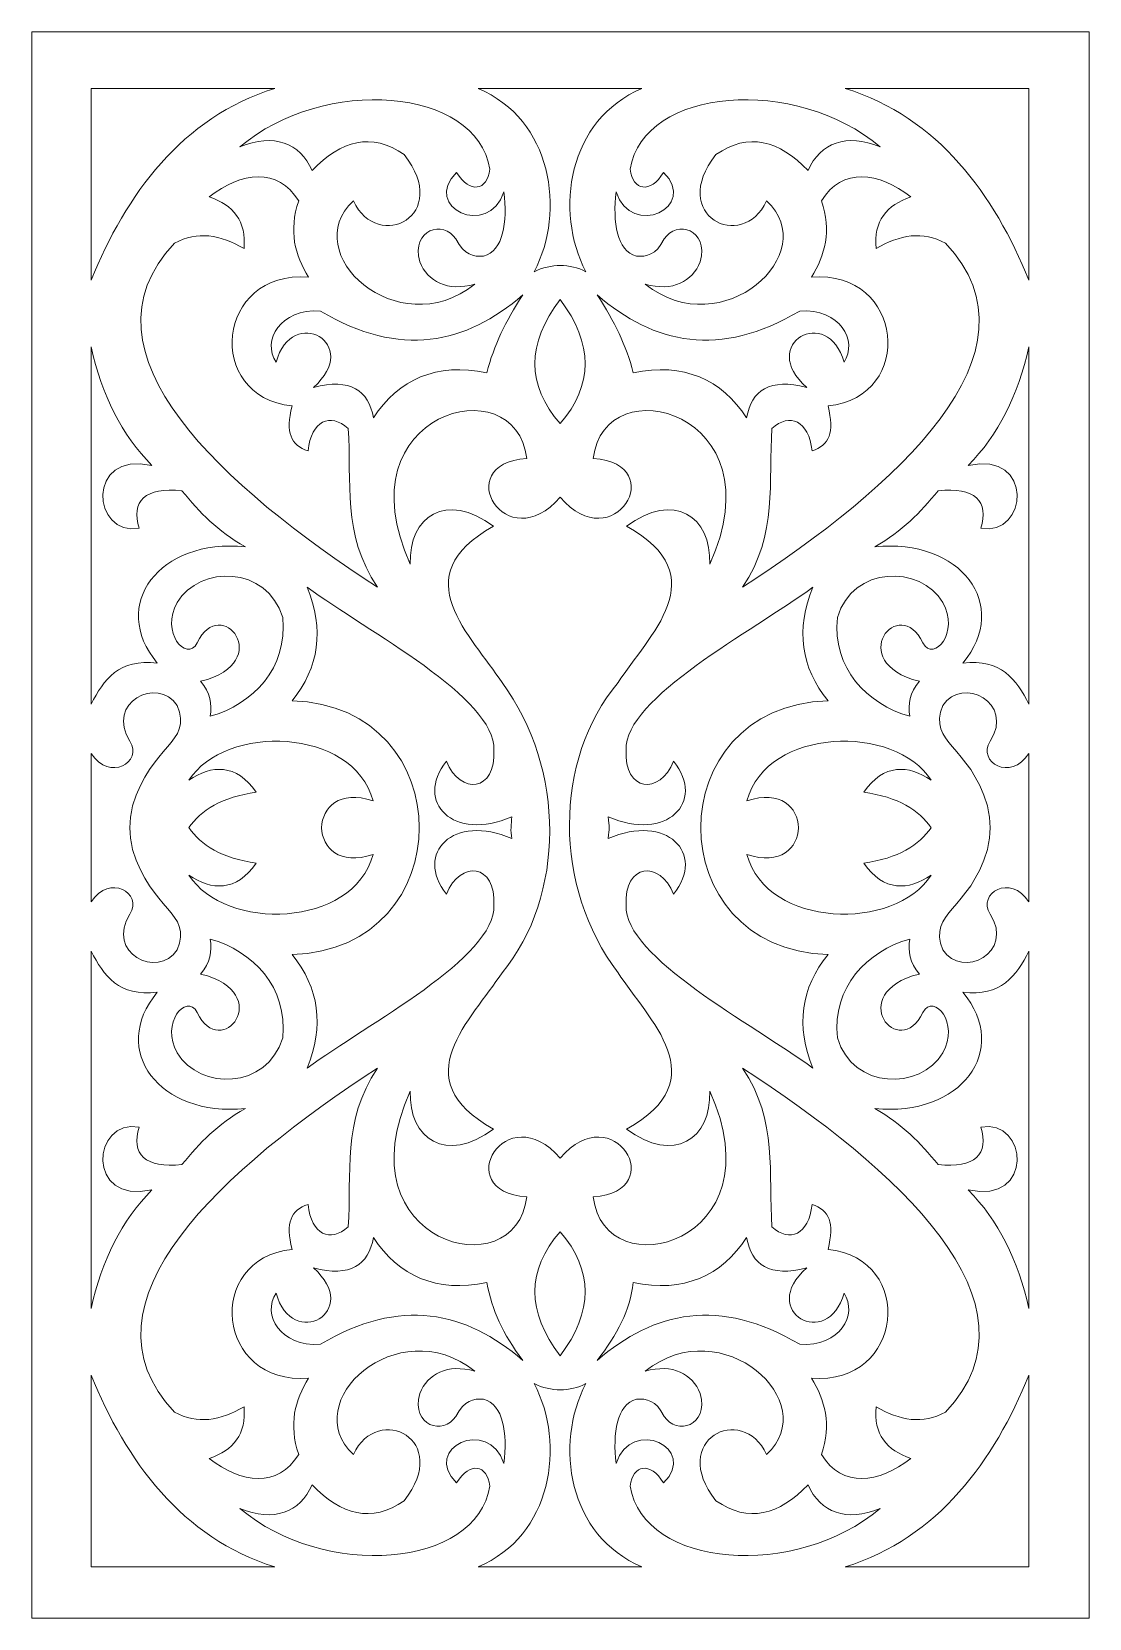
# Model space of a CAD drawing. Header units: centimetres. Extents: x -70 to 71, y -43 to 42.
# Drawn here: x 9.94 to 39.94, y -3.28 to 41.72 of the extents above; entities that cross this region are included whole.
import ezdxf

# ---------------------------------------------------------------- set-up
doc = ezdxf.new("R2010")
doc.units = ezdxf.units.CM
doc.header["$MEASUREMENT"] = 0
doc.layers.add('layer 1', color=7, linetype='Continuous')

msp = doc.modelspace()

# ---------------------------------------------------------------- linework, layer by layer
at = {"layer": 'layer 1', "color": 250, "lineweight": 9}
msp.add_lwpolyline([(9.94206, -3.27528), (39.94206, -3.27528), (39.94206, 41.72472), (9.94206, 41.72472), (9.94206, -3.27528)], close=True, dxfattribs=at)
at = {"layer": 'layer 1', "color": 230, "lineweight": 9}
for points, knots in [([(11.62967, 34.67481), (11.62967, 34.67481), (11.62878, 40.11337), (11.62878, 40.11337), (11.62878, 40.11337), (11.62878, 40.11337), (16.8367, 40.11817), (16.8367, 40.11817), (16.8367, 40.11817), (14.20172, 39.29525), (12.60736, 37.10169), (11.62967, 34.67481)], [0, 0, 0, 0, 0.25, 0.25, 0.25, 0.25, 0.5, 0.5, 0.5, 0.5, 1, 1, 1, 1]), ([(22.51215, 34.56229), (20.30883, 32.82759), (17.46996, 35.46163), (19.06761, 36.92523), (19.06761, 36.92523), (19.76481, 35.44645), (21.87195, 36.5153), (20.50599, 38.23797), (20.50599, 38.23797), (19.58178, 38.88497), (18.71748, 38.64117), (17.8942, 37.78789), (17.8942, 37.78789), (17.54524, 38.58217), (16.80478, 38.84394), (15.85018, 38.46301), (15.85018, 38.46301), (18.21997, 40.4683), (22.56203, 40.16808), (22.93826, 37.8226), (22.93826, 37.8226), (22.86254, 37.20919), (22.37366, 37.12948), (21.99196, 37.72883), (21.99196, 37.72883), (20.98966, 36.763), (22.90907, 35.83783), (23.33571, 37.18498), (23.33571, 37.18498), (23.44036, 36.33), (23.32578, 35.50759), (22.75819, 35.35931), (22.75819, 35.35931), (22.47678, 35.34402), (22.21525, 35.37842), (21.97276, 35.8469), (21.97276, 35.8469), (21.6258, 36.38761), (20.69988, 36.13024), (20.94906, 35.19884), (20.94906, 35.19884), (21.18248, 34.63624), (21.72358, 34.34975), (22.51215, 34.56229)], [0, 0, 0, 0, 0.08333333, 0.08333333, 0.08333333, 0.08333333, 0.16666667, 0.16666667, 0.16666667, 0.16666667, 0.25, 0.25, 0.25, 0.25, 0.33333333, 0.33333333, 0.33333333, 0.33333333, 0.41666667, 0.41666667, 0.41666667, 0.41666667, 0.5, 0.5, 0.5, 0.5, 0.58333333, 0.58333333, 0.58333333, 0.58333333, 0.66666667, 0.66666667, 0.66666667, 0.66666667, 0.75, 0.75, 0.75, 0.75, 0.83333333, 0.83333333, 0.83333333, 0.83333333, 1, 1, 1, 1]), ([(27.25078, 40.11331), (25.16634, 39.2457), (24.7544, 36.64295), (25.66099, 34.91861), (25.66099, 34.91861), (25.20563, 35.15193), (24.67485, 35.15193), (24.19657, 34.91861), (24.19657, 34.91861), (25.10316, 36.64295), (24.69122, 39.2457), (22.60678, 40.11331), (22.60678, 40.11331), (22.60678, 40.11331), (27.25078, 40.11331), (27.25078, 40.11331)], [0, 0, 0, 0, 0.2, 0.2, 0.2, 0.2, 0.4, 0.4, 0.4, 0.4, 0.6, 0.6, 0.6, 0.6, 1, 1, 1, 1]), ([(27.34541, 34.56229), (29.54873, 32.82759), (32.3876, 35.46163), (30.78995, 36.92523), (30.78995, 36.92523), (30.09275, 35.44645), (27.98561, 36.5153), (29.35157, 38.23797), (29.35157, 38.23797), (30.27578, 38.88497), (31.14008, 38.64117), (31.96336, 37.78789), (31.96336, 37.78789), (32.31232, 38.58217), (33.05278, 38.84394), (34.00738, 38.46301), (34.00738, 38.46301), (31.63759, 40.4683), (27.29553, 40.16808), (26.9193, 37.8226), (26.9193, 37.8226), (26.99502, 37.20919), (27.4839, 37.12948), (27.8656, 37.72883), (27.8656, 37.72883), (28.8679, 36.763), (26.94849, 35.83783), (26.52185, 37.18498), (26.52185, 37.18498), (26.4172, 36.33), (26.53178, 35.50759), (27.09937, 35.35931), (27.09937, 35.35931), (27.38078, 35.34402), (27.64231, 35.37842), (27.8848, 35.8469), (27.8848, 35.8469), (28.23176, 36.38761), (29.15768, 36.13024), (28.9085, 35.19884), (28.9085, 35.19884), (28.67508, 34.63624), (28.13398, 34.34975), (27.34541, 34.56229)], [0, 0, 0, 0, 0.08333333, 0.08333333, 0.08333333, 0.08333333, 0.16666667, 0.16666667, 0.16666667, 0.16666667, 0.25, 0.25, 0.25, 0.25, 0.33333333, 0.33333333, 0.33333333, 0.33333333, 0.41666667, 0.41666667, 0.41666667, 0.41666667, 0.5, 0.5, 0.5, 0.5, 0.58333333, 0.58333333, 0.58333333, 0.58333333, 0.66666667, 0.66666667, 0.66666667, 0.66666667, 0.75, 0.75, 0.75, 0.75, 0.83333333, 0.83333333, 0.83333333, 0.83333333, 1, 1, 1, 1]), ([(38.22789, 34.67481), (38.22789, 34.67481), (38.22878, 40.11337), (38.22878, 40.11337), (38.22878, 40.11337), (38.22878, 40.11337), (33.02086, 40.11817), (33.02086, 40.11817), (33.02086, 40.11817), (35.65584, 39.29525), (37.2502, 37.10169), (38.22789, 34.67481)], [0, 0, 0, 0, 0.25, 0.25, 0.25, 0.25, 0.5, 0.5, 0.5, 0.5, 1, 1, 1, 1]), ([(19.74895, 25.97321), (15.43531, 28.77402), (11.04967, 32.6374), (13.99543, 35.72501), (13.99543, 35.72501), (14.63774, 36.08524), (15.29622, 35.9649), (15.96374, 35.57498), (15.96374, 35.57498), (16.03788, 36.35481), (15.66253, 36.80802), (14.97958, 37.03775), (14.97958, 37.03775), (15.88174, 37.7504), (16.92899, 37.88791), (17.51568, 36.92523), (17.51568, 36.92523), (17.22622, 36.07771), (17.40528, 35.38494), (17.79729, 34.76253), (17.79729, 34.76253), (15.16813, 34.9782), (14.82658, 31.37108), (17.32641, 31.11166), (17.32641, 31.11166), (17.13478, 30.34682), (17.29097, 30.00425), (17.78064, 29.83642), (17.78064, 29.83642), (17.86896, 30.69907), (18.41782, 30.92098), (18.9162, 30.47404), (18.9162, 30.47404), (19.02975, 28.97429), (18.73325, 27.47349), (19.74895, 25.97321)], [0, 0, 0, 0, 0.1, 0.1, 0.1, 0.1, 0.2, 0.2, 0.2, 0.2, 0.3, 0.3, 0.3, 0.3, 0.4, 0.4, 0.4, 0.4, 0.5, 0.5, 0.5, 0.5, 0.6, 0.6, 0.6, 0.6, 0.7, 0.7, 0.7, 0.7, 0.8, 0.8, 0.8, 0.8, 1, 1, 1, 1]), ([(30.10861, 25.97321), (34.42225, 28.77402), (38.80789, 32.6374), (35.86213, 35.72501), (35.86213, 35.72501), (35.21982, 36.08524), (34.56134, 35.9649), (33.89382, 35.57498), (33.89382, 35.57498), (33.81968, 36.35481), (34.19503, 36.80802), (34.87798, 37.03775), (34.87798, 37.03775), (33.97582, 37.7504), (32.92857, 37.88791), (32.34188, 36.92523), (32.34188, 36.92523), (32.63134, 36.07771), (32.45228, 35.38494), (32.06027, 34.76253), (32.06027, 34.76253), (34.68943, 34.9782), (35.03098, 31.37108), (32.53115, 31.11166), (32.53115, 31.11166), (32.72278, 30.34682), (32.56659, 30.00425), (32.07692, 29.83642), (32.07692, 29.83642), (31.9886, 30.69907), (31.43974, 30.92098), (30.94136, 30.47404), (30.94136, 30.47404), (30.82781, 28.97429), (31.12431, 27.47349), (30.10861, 25.97321)], [0, 0, 0, 0, 0.1, 0.1, 0.1, 0.1, 0.2, 0.2, 0.2, 0.2, 0.3, 0.3, 0.3, 0.3, 0.4, 0.4, 0.4, 0.4, 0.5, 0.5, 0.5, 0.5, 0.6, 0.6, 0.6, 0.6, 0.7, 0.7, 0.7, 0.7, 0.8, 0.8, 0.8, 0.8, 1, 1, 1, 1]), ([(23.87483, 34.26224), (23.37705, 33.48923), (23.05435, 32.84314), (22.85282, 32.04933), (22.85282, 32.04933), (21.42075, 32.35564), (20.34828, 31.85555), (19.63539, 30.7741), (19.63539, 30.7741), (19.49346, 31.55395), (18.98246, 31.90715), (17.93205, 31.63675), (17.93205, 31.63675), (19.33402, 32.86549), (17.33044, 34.00993), (16.87219, 32.34939), (16.87219, 32.34939), (16.46988, 32.97147), (16.98715, 33.87167), (18.13077, 33.80278), (18.13077, 33.80278), (20.40431, 32.45165), (22.25748, 32.86268), (23.87483, 34.26224)], [0, 0, 0, 0, 0.14285714, 0.14285714, 0.14285714, 0.14285714, 0.28571429, 0.28571429, 0.28571429, 0.28571429, 0.42857143, 0.42857143, 0.42857143, 0.42857143, 0.57142857, 0.57142857, 0.57142857, 0.57142857, 0.71428571, 0.71428571, 0.71428571, 0.71428571, 1, 1, 1, 1]), ([(25.98273, 34.26224), (26.48051, 33.48923), (26.80321, 32.84314), (27.00474, 32.04933), (27.00474, 32.04933), (28.43681, 32.35564), (29.50928, 31.85555), (30.22217, 30.7741), (30.22217, 30.7741), (30.3641, 31.55395), (30.8751, 31.90715), (31.92551, 31.63675), (31.92551, 31.63675), (30.52354, 32.86549), (32.52712, 34.00993), (32.98537, 32.34939), (32.98537, 32.34939), (33.38768, 32.97147), (32.87041, 33.87167), (31.72679, 33.80278), (31.72679, 33.80278), (29.45325, 32.45165), (27.60008, 32.86268), (25.98273, 34.26224)], [0, 0, 0, 0, 0.14285714, 0.14285714, 0.14285714, 0.14285714, 0.28571429, 0.28571429, 0.28571429, 0.28571429, 0.42857143, 0.42857143, 0.42857143, 0.42857143, 0.57142857, 0.57142857, 0.57142857, 0.57142857, 0.71428571, 0.71428571, 0.71428571, 0.71428571, 1, 1, 1, 1]), ([(24.92879, 34.13107), (25.87944, 32.87648), (25.87971, 31.70249), (24.92876, 30.60825), (24.92876, 30.60825), (23.97781, 31.70249), (23.97814, 32.8765), (24.92879, 34.13107)], [0, 0, 0, 0, 0.33333333, 0.33333333, 0.33333333, 0.33333333, 1, 1, 1, 1]), ([(11.62909, 22.65326), (11.97831, 23.35166), (12.41941, 23.94653), (13.50335, 23.81657), (13.50335, 23.81657), (12.13027, 25.47006), (13.56395, 27.35788), (16.00159, 27.11717), (16.00159, 27.11717), (15.20307, 27.56212), (14.72436, 28.08173), (14.20362, 28.70184), (14.20362, 28.70184), (13.16572, 28.827), (12.74305, 28.39876), (12.99235, 27.64227), (12.99235, 27.64227), (11.64711, 27.40166), (11.46208, 29.83329), (13.35194, 29.42385), (13.35194, 29.42385), (12.49553, 30.27712), (11.93006, 31.43054), (11.62883, 32.78394), (11.62883, 32.78394), (11.62883, 32.78394), (11.62909, 22.65326), (11.62909, 22.65326)], [0, 0, 0, 0, 0.125, 0.125, 0.125, 0.125, 0.25, 0.25, 0.25, 0.25, 0.375, 0.375, 0.375, 0.375, 0.5, 0.5, 0.5, 0.5, 0.625, 0.625, 0.625, 0.625, 0.75, 0.75, 0.75, 0.75, 1, 1, 1, 1]), ([(38.22847, 22.65326), (37.87925, 23.35166), (37.43815, 23.94653), (36.35421, 23.81657), (36.35421, 23.81657), (37.72729, 25.47006), (36.29361, 27.35788), (33.85597, 27.11717), (33.85597, 27.11717), (34.65449, 27.56212), (35.1332, 28.08173), (35.65394, 28.70184), (35.65394, 28.70184), (36.69184, 28.827), (37.11451, 28.39876), (36.86521, 27.64227), (36.86521, 27.64227), (38.21045, 27.40166), (38.39548, 29.83329), (36.50562, 29.42385), (36.50562, 29.42385), (37.36203, 30.27712), (37.9275, 31.43054), (38.22873, 32.78394), (38.22873, 32.78394), (38.22873, 32.78394), (38.22847, 22.65326), (38.22847, 22.65326)], [0, 0, 0, 0, 0.125, 0.125, 0.125, 0.125, 0.25, 0.25, 0.25, 0.25, 0.375, 0.375, 0.375, 0.375, 0.5, 0.5, 0.5, 0.5, 0.625, 0.625, 0.625, 0.625, 0.75, 0.75, 0.75, 0.75, 1, 1, 1, 1]), ([(23.28339, 23.26334), (22.42541, 24.59171), (20.47445, 26.28578), (23.04208, 27.69853), (23.04208, 27.69853), (21.69868, 28.69805), (20.63129, 27.98003), (20.6821, 26.62281), (20.6821, 26.62281), (18.70536, 30.95584), (23.68739, 32.25178), (23.98469, 29.62337), (23.98469, 29.62337), (21.77389, 29.45747), (23.41491, 26.7476), (24.92881, 28.52668), (24.92881, 28.52668), (26.44272, 26.74758), (28.08367, 29.45747), (25.87287, 29.62337), (25.87287, 29.62337), (26.17017, 32.25178), (31.1522, 30.95584), (29.17546, 26.62281), (29.17546, 26.62281), (29.22627, 27.98003), (28.15888, 28.69805), (26.81548, 27.69853), (26.81548, 27.69853), (29.38311, 26.28578), (27.43215, 24.59171), (26.57417, 23.26334), (26.57417, 23.26334), (24.73905, 21.06844), (24.73623, 17.45512), (26.57417, 15.03482), (26.57417, 15.03482), (27.43215, 13.70645), (29.38311, 12.01238), (26.81548, 10.59963), (26.81548, 10.59963), (28.15888, 9.60011), (29.22627, 10.31813), (29.17546, 11.67535), (29.17546, 11.67535), (31.1522, 7.34232), (26.17017, 6.04638), (25.87287, 8.67479), (25.87287, 8.67479), (28.08367, 8.84069), (26.44272, 11.55058), (24.92881, 9.77148), (24.92881, 9.77148), (23.41491, 11.55056), (21.77389, 8.84069), (23.98469, 8.67479), (23.98469, 8.67479), (23.68739, 6.04638), (18.70536, 7.34232), (20.6821, 11.67535), (20.6821, 11.67535), (20.63129, 10.31813), (21.69868, 9.60011), (23.04208, 10.59963), (23.04208, 10.59963), (20.47445, 12.01238), (22.42541, 13.70645), (23.28339, 15.03482), (23.28339, 15.03482), (25.07939, 17.19656), (25.0937, 20.82768), (23.28339, 23.26334)], [0, 0, 0, 0, 0.05263158, 0.05263158, 0.05263158, 0.05263158, 0.10526316, 0.10526316, 0.10526316, 0.10526316, 0.15789474, 0.15789474, 0.15789474, 0.15789474, 0.21052632, 0.21052632, 0.21052632, 0.21052632, 0.26315789, 0.26315789, 0.26315789, 0.26315789, 0.31578947, 0.31578947, 0.31578947, 0.31578947, 0.36842105, 0.36842105, 0.36842105, 0.36842105, 0.42105263, 0.42105263, 0.42105263, 0.42105263, 0.47368421, 0.47368421, 0.47368421, 0.47368421, 0.52631579, 0.52631579, 0.52631579, 0.52631579, 0.57894737, 0.57894737, 0.57894737, 0.57894737, 0.63157895, 0.63157895, 0.63157895, 0.63157895, 0.68421053, 0.68421053, 0.68421053, 0.68421053, 0.73684211, 0.73684211, 0.73684211, 0.73684211, 0.78947368, 0.78947368, 0.78947368, 0.78947368, 0.84210526, 0.84210526, 0.84210526, 0.84210526, 0.89473684, 0.89473684, 0.89473684, 0.89473684, 1, 1, 1, 1]), ([(15.00651, 22.30802), (15.05909, 22.64989), (15.00913, 22.98396), (14.73355, 23.30085), (14.73355, 23.30085), (16.9004, 23.84799), (15.29503, 25.81066), (14.63892, 24.38855), (14.63892, 24.38855), (14.32035, 23.83218), (13.58538, 24.70109), (14.07113, 25.53251), (14.07113, 25.53251), (14.7083, 26.61267), (16.62239, 26.57894), (17.06086, 25.11427), (17.06086, 25.11427), (17.21431, 23.67382), (16.21337, 22.64767), (15.00651, 22.30802)], [0, 0, 0, 0, 0.16666667, 0.16666667, 0.16666667, 0.16666667, 0.33333333, 0.33333333, 0.33333333, 0.33333333, 0.5, 0.5, 0.5, 0.5, 0.66666667, 0.66666667, 0.66666667, 0.66666667, 1, 1, 1, 1]), ([(34.85105, 22.30802), (34.79847, 22.64989), (34.84843, 22.98396), (35.12401, 23.30085), (35.12401, 23.30085), (32.95716, 23.84799), (34.56253, 25.81066), (35.21864, 24.38855), (35.21864, 24.38855), (35.53721, 23.83218), (36.27218, 24.70109), (35.78643, 25.53251), (35.78643, 25.53251), (35.14926, 26.61267), (33.23517, 26.57894), (32.7967, 25.11427), (32.7967, 25.11427), (32.64325, 23.67382), (33.64419, 22.64767), (34.85105, 22.30802)], [0, 0, 0, 0, 0.16666667, 0.16666667, 0.16666667, 0.16666667, 0.33333333, 0.33333333, 0.33333333, 0.33333333, 0.5, 0.5, 0.5, 0.5, 0.66666667, 0.66666667, 0.66666667, 0.66666667, 1, 1, 1, 1]), ([(17.32642, 22.74762), (18.09921, 23.69457), (18.24197, 24.76719), (17.75581, 25.96655), (17.75581, 25.96655), (19.47856, 24.71073), (23.10559, 22.83473), (23.0551, 21.3532), (23.0551, 21.3532), (23.11696, 20.16504), (22.10006, 20.05833), (21.70767, 21.0331), (21.70767, 21.0331), (20.78031, 19.87663), (21.90957, 18.73268), (23.56243, 19.45781), (23.56243, 19.45781), (23.54624, 19.24184), (23.51329, 19.06062), (23.56243, 18.84035), (23.56243, 18.84035), (21.90957, 19.56548), (20.78031, 18.42153), (21.70767, 17.26506), (21.70767, 17.26506), (22.10006, 18.23983), (23.11696, 18.13312), (23.0551, 16.94496), (23.0551, 16.94496), (23.10559, 15.46343), (19.47856, 13.58743), (17.75581, 12.33161), (17.75581, 12.33161), (18.24197, 13.53097), (18.09921, 14.60359), (17.32642, 15.55054), (17.32642, 15.55054), (22.13726, 15.69114), (22.13724, 22.60702), (17.32642, 22.74762)], [0, 0, 0, 0, 0.09090909, 0.09090909, 0.09090909, 0.09090909, 0.18181818, 0.18181818, 0.18181818, 0.18181818, 0.27272727, 0.27272727, 0.27272727, 0.27272727, 0.36363636, 0.36363636, 0.36363636, 0.36363636, 0.45454545, 0.45454545, 0.45454545, 0.45454545, 0.54545455, 0.54545455, 0.54545455, 0.54545455, 0.63636364, 0.63636364, 0.63636364, 0.63636364, 0.72727273, 0.72727273, 0.72727273, 0.72727273, 0.81818182, 0.81818182, 0.81818182, 0.81818182, 1, 1, 1, 1]), ([(26.29513, 19.45781), (27.94799, 18.73268), (29.07725, 19.87663), (28.14989, 21.0331), (28.14989, 21.0331), (27.7575, 20.05833), (26.7406, 20.16504), (26.80246, 21.3532), (26.80246, 21.3532), (26.75197, 22.83473), (30.379, 24.71073), (32.10175, 25.96655), (32.10175, 25.96655), (31.61559, 24.76719), (31.75835, 23.69457), (32.53114, 22.74762), (32.53114, 22.74762), (27.7203, 22.60702), (27.72029, 15.69114), (32.53114, 15.55054), (32.53114, 15.55054), (31.75835, 14.60359), (31.61559, 13.53097), (32.10175, 12.33161), (32.10175, 12.33161), (30.379, 13.58743), (26.75197, 15.46343), (26.80246, 16.94496), (26.80246, 16.94496), (26.7406, 18.13312), (27.7575, 18.23983), (28.14989, 17.26506), (28.14989, 17.26506), (29.07725, 18.42153), (27.94799, 19.56548), (26.29513, 18.84035), (26.29513, 18.84035), (26.32949, 19.14611), (26.32778, 19.15791), (26.29513, 19.45781)], [0, 0, 0, 0, 0.09090909, 0.09090909, 0.09090909, 0.09090909, 0.18181818, 0.18181818, 0.18181818, 0.18181818, 0.27272727, 0.27272727, 0.27272727, 0.27272727, 0.36363636, 0.36363636, 0.36363636, 0.36363636, 0.45454545, 0.45454545, 0.45454545, 0.45454545, 0.54545455, 0.54545455, 0.54545455, 0.54545455, 0.63636364, 0.63636364, 0.63636364, 0.63636364, 0.72727273, 0.72727273, 0.72727273, 0.72727273, 0.81818182, 0.81818182, 0.81818182, 0.81818182, 1, 1, 1, 1]), ([(11.62883, 21.25593), (12.14716, 20.44134), (13.1023, 21.0108), (12.72738, 21.60366), (12.72738, 21.60366), (12.02518, 22.68111), (13.51388, 23.46494), (14.07113, 22.61635), (14.07113, 22.61635), (14.50382, 21.52136), (13.31918, 21.51889), (12.80309, 19.76582), (12.80309, 19.76582), (12.70287, 19.30044), (12.70287, 18.99772), (12.80309, 18.53234), (12.80309, 18.53234), (13.31918, 16.77927), (14.50382, 16.7768), (14.07113, 15.68181), (14.07113, 15.68181), (13.51388, 14.83322), (12.02518, 15.61705), (12.72738, 16.6945), (12.72738, 16.6945), (13.1023, 17.28736), (12.14716, 17.85682), (11.62883, 17.04223), (11.62883, 17.04223), (11.62883, 17.04223), (11.62883, 21.25593), (11.62883, 21.25593)], [0, 0, 0, 0, 0.11111111, 0.11111111, 0.11111111, 0.11111111, 0.22222222, 0.22222222, 0.22222222, 0.22222222, 0.33333333, 0.33333333, 0.33333333, 0.33333333, 0.44444444, 0.44444444, 0.44444444, 0.44444444, 0.55555556, 0.55555556, 0.55555556, 0.55555556, 0.66666667, 0.66666667, 0.66666667, 0.66666667, 0.77777778, 0.77777778, 0.77777778, 0.77777778, 1, 1, 1, 1]), ([(37.05447, 19.76582), (36.53838, 21.51889), (35.35374, 21.52136), (35.78643, 22.61635), (35.78643, 22.61635), (36.34368, 23.46494), (37.83238, 22.68111), (37.13018, 21.60366), (37.13018, 21.60366), (36.75526, 21.0108), (37.7104, 20.44134), (38.22873, 21.25593), (38.22873, 21.25593), (38.22873, 21.25593), (38.22873, 17.04223), (38.22873, 17.04223), (38.22873, 17.04223), (37.7104, 17.85682), (36.75526, 17.28736), (37.13018, 16.6945), (37.13018, 16.6945), (37.83238, 15.61705), (36.34368, 14.83322), (35.78643, 15.68181), (35.78643, 15.68181), (35.35374, 16.7768), (36.53838, 16.77927), (37.05447, 18.53234), (37.05447, 18.53234), (37.15469, 18.99771), (37.15469, 19.30045), (37.05447, 19.76582)], [0, 0, 0, 0, 0.11111111, 0.11111111, 0.11111111, 0.11111111, 0.22222222, 0.22222222, 0.22222222, 0.22222222, 0.33333333, 0.33333333, 0.33333333, 0.33333333, 0.44444444, 0.44444444, 0.44444444, 0.44444444, 0.55555556, 0.55555556, 0.55555556, 0.55555556, 0.66666667, 0.66666667, 0.66666667, 0.66666667, 0.77777778, 0.77777778, 0.77777778, 0.77777778, 1, 1, 1, 1]), ([(14.40321, 19.14909), (14.72496, 19.64302), (15.34614, 20.01962), (16.31305, 20.15514), (16.31305, 20.15514), (15.74687, 20.97109), (15.04662, 20.93666), (14.40153, 20.4927), (14.40153, 20.4927), (15.42354, 22.09713), (19.05735, 22.00811), (19.62511, 19.91135), (19.62511, 19.91135), (18.65866, 20.22453), (18.1912, 19.71935), (18.1603, 19.14907), (18.1603, 19.14907), (18.1912, 18.57879), (18.65866, 18.07363), (19.62511, 18.38681), (19.62511, 18.38681), (19.05735, 16.29005), (15.42354, 16.20103), (14.40153, 17.80546), (14.40153, 17.80546), (15.04662, 17.3615), (15.74687, 17.32707), (16.31305, 18.14302), (16.31305, 18.14302), (15.34614, 18.27854), (14.72496, 18.65516), (14.40321, 19.14909)], [0, 0, 0, 0, 0.11111111, 0.11111111, 0.11111111, 0.11111111, 0.22222222, 0.22222222, 0.22222222, 0.22222222, 0.33333333, 0.33333333, 0.33333333, 0.33333333, 0.44444444, 0.44444444, 0.44444444, 0.44444444, 0.55555556, 0.55555556, 0.55555556, 0.55555556, 0.66666667, 0.66666667, 0.66666667, 0.66666667, 0.77777778, 0.77777778, 0.77777778, 0.77777778, 1, 1, 1, 1]), ([(31.69725, 19.14908), (31.66637, 19.71936), (31.19891, 20.22454), (30.23245, 19.91135), (30.23245, 19.91135), (30.80021, 22.00811), (34.43402, 22.09713), (35.45603, 20.4927), (35.45603, 20.4927), (34.81094, 20.93666), (34.11069, 20.97109), (33.54451, 20.15514), (33.54451, 20.15514), (34.51142, 20.01962), (35.13259, 19.643), (35.45434, 19.14907), (35.45434, 19.14907), (35.13259, 18.65514), (34.51142, 18.27854), (33.54451, 18.14302), (33.54451, 18.14302), (34.11069, 17.32707), (34.81094, 17.3615), (35.45603, 17.80546), (35.45603, 17.80546), (34.43402, 16.20103), (30.80021, 16.29005), (30.23245, 18.38681), (30.23245, 18.38681), (31.19891, 18.07362), (31.66637, 18.5788), (31.69725, 19.14908)], [0, 0, 0, 0, 0.11111111, 0.11111111, 0.11111111, 0.11111111, 0.22222222, 0.22222222, 0.22222222, 0.22222222, 0.33333333, 0.33333333, 0.33333333, 0.33333333, 0.44444444, 0.44444444, 0.44444444, 0.44444444, 0.55555556, 0.55555556, 0.55555556, 0.55555556, 0.66666667, 0.66666667, 0.66666667, 0.66666667, 0.77777778, 0.77777778, 0.77777778, 0.77777778, 1, 1, 1, 1]), ([(15.00651, 15.99014), (15.05909, 15.64827), (15.00913, 15.3142), (14.73355, 14.99731), (14.73355, 14.99731), (16.9004, 14.45017), (15.29503, 12.4875), (14.63892, 13.90961), (14.63892, 13.90961), (14.32035, 14.46598), (13.58538, 13.59707), (14.07113, 12.76565), (14.07113, 12.76565), (14.7083, 11.68549), (16.62239, 11.71922), (17.06086, 13.18389), (17.06086, 13.18389), (17.21431, 14.62434), (16.21337, 15.65049), (15.00651, 15.99014)], [0, 0, 0, 0, 0.16666667, 0.16666667, 0.16666667, 0.16666667, 0.33333333, 0.33333333, 0.33333333, 0.33333333, 0.5, 0.5, 0.5, 0.5, 0.66666667, 0.66666667, 0.66666667, 0.66666667, 1, 1, 1, 1]), ([(34.85105, 15.99014), (34.79847, 15.64827), (34.84843, 15.3142), (35.12401, 14.99731), (35.12401, 14.99731), (32.95716, 14.45017), (34.56253, 12.4875), (35.21864, 13.90961), (35.21864, 13.90961), (35.53721, 14.46598), (36.27218, 13.59707), (35.78643, 12.76565), (35.78643, 12.76565), (35.14926, 11.68549), (33.23517, 11.71922), (32.7967, 13.18389), (32.7967, 13.18389), (32.64325, 14.62434), (33.64419, 15.65049), (34.85105, 15.99014)], [0, 0, 0, 0, 0.16666667, 0.16666667, 0.16666667, 0.16666667, 0.33333333, 0.33333333, 0.33333333, 0.33333333, 0.5, 0.5, 0.5, 0.5, 0.66666667, 0.66666667, 0.66666667, 0.66666667, 1, 1, 1, 1]), ([(11.62909, 15.6449), (11.97831, 14.9465), (12.41941, 14.35163), (13.50335, 14.48159), (13.50335, 14.48159), (12.13027, 12.8281), (13.56395, 10.94028), (16.00159, 11.18099), (16.00159, 11.18099), (15.20307, 10.73604), (14.72436, 10.21643), (14.20362, 9.59632), (14.20362, 9.59632), (13.16572, 9.47116), (12.74305, 9.8994), (12.99235, 10.65589), (12.99235, 10.65589), (11.64711, 10.8965), (11.46208, 8.46487), (13.35194, 8.87431), (13.35194, 8.87431), (12.49553, 8.02104), (11.93006, 6.86762), (11.62883, 5.51422), (11.62883, 5.51422), (11.62883, 5.51422), (11.62909, 15.6449), (11.62909, 15.6449)], [0, 0, 0, 0, 0.125, 0.125, 0.125, 0.125, 0.25, 0.25, 0.25, 0.25, 0.375, 0.375, 0.375, 0.375, 0.5, 0.5, 0.5, 0.5, 0.625, 0.625, 0.625, 0.625, 0.75, 0.75, 0.75, 0.75, 1, 1, 1, 1]), ([(38.22847, 15.6449), (37.87925, 14.9465), (37.43815, 14.35163), (36.35421, 14.48159), (36.35421, 14.48159), (37.72729, 12.8281), (36.29361, 10.94028), (33.85597, 11.18099), (33.85597, 11.18099), (34.65449, 10.73604), (35.1332, 10.21643), (35.65394, 9.59632), (35.65394, 9.59632), (36.69184, 9.47116), (37.11451, 9.8994), (36.86521, 10.65589), (36.86521, 10.65589), (38.21045, 10.8965), (38.39548, 8.46487), (36.50562, 8.87431), (36.50562, 8.87431), (37.36203, 8.02104), (37.9275, 6.86762), (38.22873, 5.51422), (38.22873, 5.51422), (38.22873, 5.51422), (38.22847, 15.6449), (38.22847, 15.6449)], [0, 0, 0, 0, 0.125, 0.125, 0.125, 0.125, 0.25, 0.25, 0.25, 0.25, 0.375, 0.375, 0.375, 0.375, 0.5, 0.5, 0.5, 0.5, 0.625, 0.625, 0.625, 0.625, 0.75, 0.75, 0.75, 0.75, 1, 1, 1, 1]), ([(19.74895, 12.32495), (15.43531, 9.52414), (11.04967, 5.66076), (13.99543, 2.57315), (13.99543, 2.57315), (14.63774, 2.21292), (15.29622, 2.33326), (15.96374, 2.72318), (15.96374, 2.72318), (16.03788, 1.94335), (15.66253, 1.49014), (14.97958, 1.26041), (14.97958, 1.26041), (15.88174, 0.54776), (16.92899, 0.41025), (17.51568, 1.37293), (17.51568, 1.37293), (17.22622, 2.22045), (17.40528, 2.91322), (17.79729, 3.53563), (17.79729, 3.53563), (15.16813, 3.31996), (14.82658, 6.92708), (17.32641, 7.1865), (17.32641, 7.1865), (17.13478, 7.95134), (17.29097, 8.29391), (17.78064, 8.46174), (17.78064, 8.46174), (17.86896, 7.59909), (18.41782, 7.37718), (18.9162, 7.82412), (18.9162, 7.82412), (19.02975, 9.32387), (18.73325, 10.82467), (19.74895, 12.32495)], [0, 0, 0, 0, 0.1, 0.1, 0.1, 0.1, 0.2, 0.2, 0.2, 0.2, 0.3, 0.3, 0.3, 0.3, 0.4, 0.4, 0.4, 0.4, 0.5, 0.5, 0.5, 0.5, 0.6, 0.6, 0.6, 0.6, 0.7, 0.7, 0.7, 0.7, 0.8, 0.8, 0.8, 0.8, 1, 1, 1, 1]), ([(30.10861, 12.32495), (34.42225, 9.52414), (38.80789, 5.66076), (35.86213, 2.57315), (35.86213, 2.57315), (35.21982, 2.21292), (34.56134, 2.33326), (33.89382, 2.72318), (33.89382, 2.72318), (33.81968, 1.94335), (34.19503, 1.49014), (34.87798, 1.26041), (34.87798, 1.26041), (33.97582, 0.54776), (32.92857, 0.41025), (32.34188, 1.37293), (32.34188, 1.37293), (32.63134, 2.22045), (32.45228, 2.91322), (32.06027, 3.53563), (32.06027, 3.53563), (34.68943, 3.31996), (35.03098, 6.92708), (32.53115, 7.1865), (32.53115, 7.1865), (32.72278, 7.95134), (32.56659, 8.29391), (32.07692, 8.46174), (32.07692, 8.46174), (31.9886, 7.59909), (31.43974, 7.37718), (30.94136, 7.82412), (30.94136, 7.82412), (30.82781, 9.32387), (31.12431, 10.82467), (30.10861, 12.32495)], [0, 0, 0, 0, 0.1, 0.1, 0.1, 0.1, 0.2, 0.2, 0.2, 0.2, 0.3, 0.3, 0.3, 0.3, 0.4, 0.4, 0.4, 0.4, 0.5, 0.5, 0.5, 0.5, 0.6, 0.6, 0.6, 0.6, 0.7, 0.7, 0.7, 0.7, 0.8, 0.8, 0.8, 0.8, 1, 1, 1, 1]), ([(24.92879, 4.16709), (25.87944, 5.42168), (25.87971, 6.59567), (24.92876, 7.68991), (24.92876, 7.68991), (23.97781, 6.59567), (23.97814, 5.42166), (24.92879, 4.16709)], [0, 0, 0, 0, 0.33333333, 0.33333333, 0.33333333, 0.33333333, 1, 1, 1, 1]), ([(23.87483, 4.03592), (23.29108, 4.80893), (23.01137, 5.44646), (22.85282, 6.24883), (22.85282, 6.24883), (21.42075, 5.94252), (20.34828, 6.44261), (19.63539, 7.52406), (19.63539, 7.52406), (19.49346, 6.74421), (18.98246, 6.39101), (17.93205, 6.66141), (17.93205, 6.66141), (19.33402, 5.43267), (17.33044, 4.28823), (16.87219, 5.94877), (16.87219, 5.94877), (16.46988, 5.32669), (16.98715, 4.42649), (18.13077, 4.49538), (18.13077, 4.49538), (20.40431, 5.84651), (22.25748, 5.43548), (23.87483, 4.03592)], [0, 0, 0, 0, 0.14285714, 0.14285714, 0.14285714, 0.14285714, 0.28571429, 0.28571429, 0.28571429, 0.28571429, 0.42857143, 0.42857143, 0.42857143, 0.42857143, 0.57142857, 0.57142857, 0.57142857, 0.57142857, 0.71428571, 0.71428571, 0.71428571, 0.71428571, 1, 1, 1, 1]), ([(25.98273, 4.03592), (26.54928, 4.77469), (26.91495, 5.45502), (27.00474, 6.24883), (27.00474, 6.24883), (28.43681, 5.94252), (29.50928, 6.44261), (30.22217, 7.52406), (30.22217, 7.52406), (30.3641, 6.74421), (30.8751, 6.39101), (31.92551, 6.66141), (31.92551, 6.66141), (30.52354, 5.43267), (32.52712, 4.28823), (32.98537, 5.94877), (32.98537, 5.94877), (33.38768, 5.32669), (32.87041, 4.42649), (31.72679, 4.49538), (31.72679, 4.49538), (29.45325, 5.84651), (27.60008, 5.43548), (25.98273, 4.03592)], [0, 0, 0, 0, 0.14285714, 0.14285714, 0.14285714, 0.14285714, 0.28571429, 0.28571429, 0.28571429, 0.28571429, 0.42857143, 0.42857143, 0.42857143, 0.42857143, 0.57142857, 0.57142857, 0.57142857, 0.57142857, 0.71428571, 0.71428571, 0.71428571, 0.71428571, 1, 1, 1, 1]), ([(22.51215, 3.73587), (20.30883, 5.47057), (17.46996, 2.83653), (19.06761, 1.37293), (19.06761, 1.37293), (19.76481, 2.85171), (21.87195, 1.78286), (20.50599, 0.06019), (20.50599, 0.06019), (19.58178, -0.58681), (18.71748, -0.34301), (17.8942, 0.51027), (17.8942, 0.51027), (17.54524, -0.28401), (16.80478, -0.54578), (15.85018, -0.16485), (15.85018, -0.16485), (18.21997, -2.17014), (22.56203, -1.86992), (22.93826, 0.47556), (22.93826, 0.47556), (22.86254, 1.08897), (22.37366, 1.16868), (21.99196, 0.56933), (21.99196, 0.56933), (20.98966, 1.53516), (22.90907, 2.46033), (23.33571, 1.11318), (23.33571, 1.11318), (23.44036, 1.96816), (23.32578, 2.79057), (22.75819, 2.93885), (22.75819, 2.93885), (22.47678, 2.95414), (22.21525, 2.91974), (21.97276, 2.45126), (21.97276, 2.45126), (21.6258, 1.91055), (20.69988, 2.16792), (20.94906, 3.09932), (20.94906, 3.09932), (21.18248, 3.66192), (21.72358, 3.94841), (22.51215, 3.73587)], [0, 0, 0, 0, 0.08333333, 0.08333333, 0.08333333, 0.08333333, 0.16666667, 0.16666667, 0.16666667, 0.16666667, 0.25, 0.25, 0.25, 0.25, 0.33333333, 0.33333333, 0.33333333, 0.33333333, 0.41666667, 0.41666667, 0.41666667, 0.41666667, 0.5, 0.5, 0.5, 0.5, 0.58333333, 0.58333333, 0.58333333, 0.58333333, 0.66666667, 0.66666667, 0.66666667, 0.66666667, 0.75, 0.75, 0.75, 0.75, 0.83333333, 0.83333333, 0.83333333, 0.83333333, 1, 1, 1, 1]), ([(27.34541, 3.73587), (29.54873, 5.47057), (32.3876, 2.83653), (30.78995, 1.37293), (30.78995, 1.37293), (30.09275, 2.85171), (27.98561, 1.78286), (29.35157, 0.06019), (29.35157, 0.06019), (30.27578, -0.58681), (31.14008, -0.34301), (31.96336, 0.51027), (31.96336, 0.51027), (32.31232, -0.28401), (33.05278, -0.54578), (34.00738, -0.16485), (34.00738, -0.16485), (31.63759, -2.17014), (27.29553, -1.86992), (26.9193, 0.47556), (26.9193, 0.47556), (26.99502, 1.08897), (27.4839, 1.16868), (27.8656, 0.56933), (27.8656, 0.56933), (28.8679, 1.53516), (26.94849, 2.46033), (26.52185, 1.11318), (26.52185, 1.11318), (26.4172, 1.96816), (26.53178, 2.79057), (27.09937, 2.93885), (27.09937, 2.93885), (27.38078, 2.95414), (27.64231, 2.91974), (27.8848, 2.45126), (27.8848, 2.45126), (28.23176, 1.91055), (29.15768, 2.16792), (28.9085, 3.09932), (28.9085, 3.09932), (28.67508, 3.66192), (28.13398, 3.94841), (27.34541, 3.73587)], [0, 0, 0, 0, 0.08333333, 0.08333333, 0.08333333, 0.08333333, 0.16666667, 0.16666667, 0.16666667, 0.16666667, 0.25, 0.25, 0.25, 0.25, 0.33333333, 0.33333333, 0.33333333, 0.33333333, 0.41666667, 0.41666667, 0.41666667, 0.41666667, 0.5, 0.5, 0.5, 0.5, 0.58333333, 0.58333333, 0.58333333, 0.58333333, 0.66666667, 0.66666667, 0.66666667, 0.66666667, 0.75, 0.75, 0.75, 0.75, 0.83333333, 0.83333333, 0.83333333, 0.83333333, 1, 1, 1, 1]), ([(11.62967, 3.62335), (11.62967, 3.62335), (11.62878, -1.81521), (11.62878, -1.81521), (11.62878, -1.81521), (11.62878, -1.81521), (16.8367, -1.82001), (16.8367, -1.82001), (16.8367, -1.82001), (14.20172, -0.99709), (12.60736, 1.19647), (11.62967, 3.62335)], [0, 0, 0, 0, 0.25, 0.25, 0.25, 0.25, 0.5, 0.5, 0.5, 0.5, 1, 1, 1, 1]), ([(38.22789, 3.62335), (38.22789, 3.62335), (38.22878, -1.81521), (38.22878, -1.81521), (38.22878, -1.81521), (38.22878, -1.81521), (33.02086, -1.82001), (33.02086, -1.82001), (33.02086, -1.82001), (35.65584, -0.99709), (37.2502, 1.19647), (38.22789, 3.62335)], [0, 0, 0, 0, 0.25, 0.25, 0.25, 0.25, 0.5, 0.5, 0.5, 0.5, 1, 1, 1, 1]), ([(27.25078, -1.81515), (25.16634, -0.94754), (24.7544, 1.65521), (25.66099, 3.37955), (25.66099, 3.37955), (25.20563, 3.14623), (24.67485, 3.14623), (24.19657, 3.37955), (24.19657, 3.37955), (25.10316, 1.65521), (24.69122, -0.94754), (22.60678, -1.81515), (22.60678, -1.81515), (22.60678, -1.81515), (27.25078, -1.81515), (27.25078, -1.81515)], [0, 0, 0, 0, 0.2, 0.2, 0.2, 0.2, 0.4, 0.4, 0.4, 0.4, 0.6, 0.6, 0.6, 0.6, 1, 1, 1, 1])]:
    msp.add_open_spline(points, degree=3, knots=knots, dxfattribs=at)

doc.saveas('drawing.dxf')
